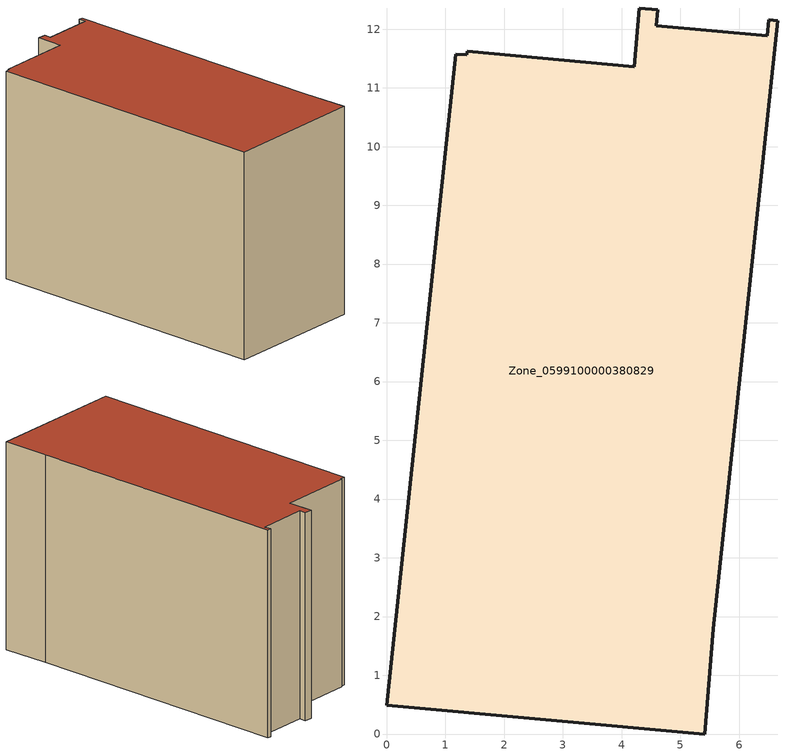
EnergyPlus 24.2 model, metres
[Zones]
Zone_0599100000380829
 floor ground (C_G): 4.3,12.36 4.62,12.33 4.59,12.06 6.48,11.89 6.5,12.16 6.66,12.14 5.56,1.79 5.41,0 0,0.49 1.18,11.57 1.36,11.57 1.37,11.62 4.21,11.36 z0
 wall outside (C_F): 4.62,12.33 4.3,12.36 4.21,11.36 1.37,11.62 1.36,11.57 1.18,11.57 0,0.49 5.41,0 5.56,1.79 6.66,12.14 6.5,12.16 6.48,11.89 4.59,12.06 4.62,12.33 z0:7.94
 roof outside (C_R): 1.36,11.57 1.18,11.57 0,0.49 5.41,0 5.56,1.79 6.66,12.14 6.5,12.16 6.48,11.89 4.59,12.06 4.62,12.33 4.3,12.36 4.21,11.36 1.37,11.62 z7.94
[BUILDING]
Pand.0599100000380829: North Axis=0; Terrain=City; Loads Convergence Tolerance Value=0.04; Temperature Convergence Tolerance Value=0.4; Solar Distribution=FullExterior; Maximum Number of Warmup Days=25; Minimum Number of Warmup Days=1
[Site:Location]
Rotterdam.The.Hague.AP_ZH_NLD Design_Conditions: Latitude=51.96; Longitude=4.45; Time Zone=1; Elevation=-4.5
[SITE:GROUNDTEMPERATURE:BUILDINGSURFACE]
18, 18, 18, 18, 18, 18, 18, 18, 18, 18, 18, 18
[MATERIAL] Thermal Absorptance=0.9; Solar Absorptance=0.7; Visible Absorptance=0.7
Name | Roughness | Thickness | Conductivity | Density | Specific Heat
G.TI.1992-2005 | MediumSmooth | 0.15 | 0.06 | 540 | 1210
F.TI.1992-2005 | Rough | 0.3 | 0.12 | 1920 | 840
R.TI.1992-2005 | MediumRough | 0.2 | 0.08 | 1500 | 1000
[CONSTRUCTION]
C_G: G.TI.1992-2005
C_F: F.TI.1992-2005
C_R: R.TI.1992-2005
[ZONE]
Zone_0599100000380829: Type=1; Multiplier=1; Ceiling Height=Autocalculate; Volume=Autocalculate; Floor Area=autocalculate; Part of Total Floor Area=Yes
[ZONEINFILTRATION:DESIGNFLOWRATE]
Infil_Zone_0599100000380829: Zone or ZoneList or Space or SpaceList=Zone_0599100000380829; Schedule=AlwaysOn; Design Flow Rate Calculation Method=Flow/Area; Flow Rate per Floor Area=0.0015; Constant Term Coefficient=1; Temperature Term Coefficient=0; Velocity Term Coefficient=0; Velocity Squared Term Coefficient=0
[HVACTEMPLATE:ZONE:IDEALLOADSAIRSYSTEM]
Zone_0599100000380829: Maximum Heating Supply Air Temperature=50; Minimum Cooling Supply Air Temperature=13; Maximum Heating Supply Air Humidity Ratio=0.0156; Minimum Cooling Supply Air Humidity Ratio=0.0077; Heating Limit=NoLimit; Cooling Limit=NoLimit; Dehumidification Control Type=ConstantSensibleHeatRatio; Cooling Sensible Heat Ratio=0.7; Dehumidification Setpoint=60; Humidification Control Type=None; Humidification Setpoint=30; Outdoor Air Method=None; Outdoor Air Flow Rate per Person=0.00944; Outdoor Air Flow Rate per Zone Floor Area=0; Outdoor Air Flow Rate per Zone=0; Demand Controlled Ventilation Type=None; Outdoor Air Economizer Type=NoEconomizer; Heat Recovery Type=None; Sensible Heat Recovery Effectiveness=0.7; Latent Heat Recovery Effectiveness=0.65
[ZONECONTROL:THERMOSTAT]
ThermostatControl_Zone_0599100000380829: Zone or ZoneList=Zone_0599100000380829; Control Type Schedule=DualSetpointControlType; Control 1=Thermostat_Zone_0599100000380829; Temperature Difference Between Cutout And Setpoint=0
[THERMOSTATSETPOINT:DUALSETPOINT]
Thermostat_Zone_0599100000380829: Heating Setpoint Temperature Schedule=HeatingSetpoint_Zone_0599100000380829; Cooling Setpoint Temperature Schedule=CoolingSetpoint_Zone_0599100000380829
[SCHEDULE:COMPACT]
HeatingSetpoint_Zone_0599100000380829: Through: 12/31, For: AllDays, Until: 24:00, 21
CoolingSetpoint_Zone_0599100000380829: Through: 12/31, For: AllDays, Until: 24:00, 24
DualSetpointControlType: Through: 12/31, For: AllDays, Until: 24:00, 4
AlwaysOn: Through: 12/31, For: AllDays, Until: 24:00, 1
